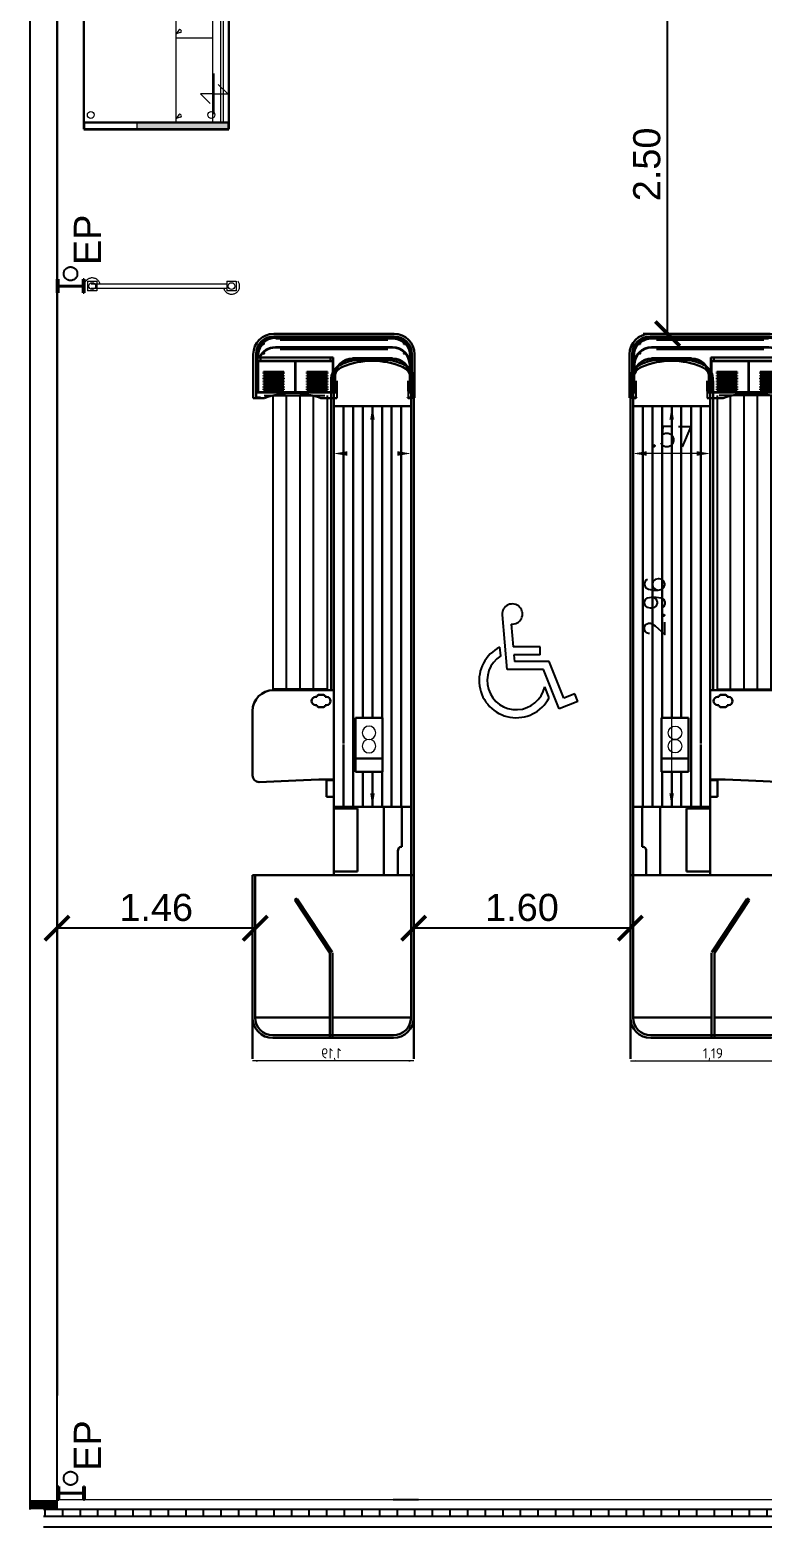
# Model space of a CAD drawing. Header units: millimetres. Extents: x 15590 to 15992, y 1055 to 1132.
# Drawn here: x 15648.1 to 15653.51, y 1070.31 to 1081.36 of the extents above; entities that cross this region are included whole.
import ezdxf
from ezdxf.enums import TextEntityAlignment as Align
from ezdxf.lldxf.tags import DXFTag

# ---------------------------------------------------------------- set-up
doc = ezdxf.new("R2010")
doc.units = ezdxf.units.MM
doc.header["$MEASUREMENT"] = 0
doc.linetypes.add('ACAD_ISO07W100', pattern=[3.5, 0.5, -3])
doc.linetypes.add('Tirets', pattern=[0.004586, 0.002822, -0.001764])
doc.layers.get('0').update_dxf_attribs({"lineweight": 9})
for name, color, linetype in [('AGR-CAISSE', 7, 'Continuous'), ('caisse', 7, 'Continuous'), ('CAISSES', 7, 'Continuous'), ('Cotation', 7, 'Continuous'), ('EP', 7, 'Continuous'), ('Gondoles.VETTI', 7, 'Continuous'), ('murs exterieurs.P', 7, 'Continuous'), ('structure', 7, 'Continuous'), ('VISIBLE', 2, 'Continuous')]:
    doc.layers.add(name, color=color, linetype=linetype)
doc.layers.add('DM cloison', color=7, linetype='Continuous', lineweight=9)
doc.styles.add('Cotation', font='Romans.shx')
doc.styles.add('GENERATED_STYLE_2', font='')
doc.styles.add('SEACAD_seiso_ttf', font='seiso.ttf')
doc.styles.get("Standard").update_dxf_attribs({"font": 'swiss.ttf', "height": 0.2})
doc.styles.add('txt', font='txt_____.ttf', dxfattribs={"height": 0.2})
doc.styles.get('GENERATED_STYLE_2').set_extended_font_data('Arial Occidental')
tags = doc.linetypes.add('CENTER2', pattern=[28.575, 19.05, -3.175, 3.175, -3.175]).pattern_tags.tags
tags[10:11] = [DXFTag(74, 4), DXFTag(75, 0), DXFTag(340, '0'), DXFTag(46, 0.0), DXFTag(50, 0.0), DXFTag(44, 0.0), DXFTag(45, 0.0)]
tags[8:9] = [DXFTag(74, 4), DXFTag(75, 0), DXFTag(340, '0'), DXFTag(46, 0.0), DXFTag(50, 0.0), DXFTag(44, 0.0), DXFTag(45, 0.0)]
tags[6:7] = [DXFTag(74, 4), DXFTag(75, 0), DXFTag(340, '0'), DXFTag(46, 0.0), DXFTag(50, 0.0), DXFTag(44, 0.0), DXFTag(45, 0.0)]
tags[4:5] = [DXFTag(74, 4), DXFTag(75, 0), DXFTag(340, '0'), DXFTag(46, 0.0), DXFTag(50, 0.0), DXFTag(44, 0.0), DXFTag(45, 0.0)]
doc.dimstyles.new('DECIMAL-100', dxfattribs={"dimtxt": 0.15, "dimasz": 0.1, "dimexe": 0.2, "dimexo": 0.2, "dimgap": 0.05, "dimtad": 1, "dimzin": 4, "dimdsep": 46, "dimtxsty": 'Cotation', "dimcen": -0.5, "dimclrd": 1, "dimclre": 1, "dimclrt": 1, "dimadec": 0, "dimazin": 0, "dimtfac": 0.75, "dimtix": 1, "dimtmove": 2, "dimatfit": 3, "dimfxl": 1, "dimtvp": 0.9, "dimtolj": 1, "dimarcsym": 0})
doc.dimstyles.get("Standard").update_dxf_attribs({"dimtxt": 0.2, "dimasz": 0.18, "dimexe": 0.18, "dimexo": 0.0625, "dimgap": 0.05, "dimtad": 1, "dimzin": 4, "dimdsep": 46, "dimtxsty": 'Standard', "dimblk": 'ARCHTICK', "dimcen": 0.09, "dimadec": 0, "dimazin": 0, "dimtfac": 1, "dimtofl": 0, "dimtmove": 0, "dimatfit": 3, "dimfxl": 1, "dimtolj": 1, "dimtzin": 0, "dimarcsym": 0})

# ---------------------------------------------------------------- blocks, each defined once
blk = doc.blocks.new('_ArchTick')
at = {"color": 0, "linetype": 'ByBlock', "const_width": 0.15}
blk.add_lwpolyline([(-0.5, -0.5), (0.5, 0.5)], dxfattribs=at)
blk = doc.blocks.new('*D80')
at = {"color": 0, "lineweight": -2, "transparency": 16777216}
for p, q in [((15652.999, 1081.619), (15652.628, 1081.619)), ((15652.808, 1079.118), (15652.808, 1081.619)), ((15653.06, 1079.118), (15652.628, 1079.118))]:
    blk.add_line(p, q, dxfattribs=at)
at = {"layer": 'DEFPOINTS', "color": 0, "transparency": 16777216}
for p in [(15652.808, 1081.619), (15653.062, 1081.619), (15653.122, 1079.118)]:
    blk.add_point(p, dxfattribs=at)
at = {"color": 0, "lineweight": -2, "transparency": 16777216, "xscale": 0.18, "yscale": 0.18, "zscale": 0.18}
for p, rotation in [((15652.808, 1081.619), 90), ((15652.808, 1079.118), 270)]:
    blk.add_blockref('_ArchTick', p, dxfattribs=dict(at, rotation=rotation))
at = {"color": 0, "transparency": 16777216, "insert": (15652.655, 1080.368), "char_height": 0.2, "attachment_point": 5, "rotation": 90}
blk.add_mtext('\\A1;2.50', dxfattribs=at)
blk = doc.blocks.new('*D75')
at = {"layer": 'CAISSES', "color": 1, "lineweight": -2, "transparency": 16777216}
for p, q in [((15695.905, 1125.885), (15695.905, 1128.643)), ((15696.034, 1128.743), (15696.105, 1128.743)), ((15696.034, 1125.785), (15696.105, 1125.785))]:
    blk.add_line(p, q, dxfattribs=at)
at = {"layer": 'CAISSES', "color": 1, "transparency": 16777216}
for points in [[(15695.888, 1128.643), (15695.921, 1128.643), (15695.905, 1128.743)], [(15695.888, 1125.885), (15695.921, 1125.885), (15695.905, 1125.785)]]:
    blk.add_solid(points, dxfattribs=at)
at = {"layer": 'DEFPOINTS', "color": 0, "transparency": 16777216}
for p in [(15695.834, 1128.743), (15695.905, 1128.743), (15695.834, 1125.785)]:
    blk.add_point(p, dxfattribs=at)
at = {"layer": 'CAISSES', "color": 1, "transparency": 16777216, "insert": (15695.78, 1127.264), "char_height": 0.15, "attachment_point": 5, "rotation": 90, "style": 'Cotation'}
blk.add_mtext('\\A1;2.96', dxfattribs=at)
blk = doc.blocks.new('*D76')
at = {"layer": 'CAISSES', "color": 1, "lineweight": -2, "transparency": 16777216}
for p, q in [((15695.62, 1128.543), (15695.62, 1128.194)), ((15696.19, 1128.543), (15696.19, 1128.194)), ((15696.09, 1128.394), (15695.72, 1128.394))]:
    blk.add_line(p, q, dxfattribs=at)
at = {"layer": 'CAISSES', "color": 1, "transparency": 16777216}
for points in [[(15695.72, 1128.411), (15695.72, 1128.377), (15695.62, 1128.394)], [(15696.09, 1128.411), (15696.09, 1128.377), (15696.19, 1128.394)]]:
    blk.add_solid(points, dxfattribs=at)
at = {"layer": 'DEFPOINTS', "color": 0, "transparency": 16777216}
for p in [(15695.62, 1128.743), (15696.19, 1128.743), (15695.62, 1128.394)]:
    blk.add_point(p, dxfattribs=at)
at = {"layer": 'CAISSES', "color": 1, "transparency": 16777216, "insert": (15695.905, 1128.519), "char_height": 0.15, "attachment_point": 5, "style": 'Cotation'}
blk.add_mtext('\\A1;.57', dxfattribs=at)
blk = doc.blocks.new('A$C20E746EF')
at = {"layer": 'CAISSES', "color": 3}
for p, q in [((0.047, 0.06), (0.047, 0.004)), ((0.573, 0.051), (0.573, 0))]:
    blk.add_line(p, q, dxfattribs=at)
at = {"layer": 'VISIBLE', "color": 3, "linetype": 'Continuous', "lineweight": 30}
for p, q in [((0.151, 0.475), (1.039, 0.475)), ((1.039, 0.455), (0.151, 0.455)), ((1.039, 0.454), (0.151, 0.454)), ((0.152, 0.454), (0.152, 0.452)), ((0.163, 0.446), (0.163, 0.445)), ((0.163, 0.446), (1.027, 0.446)), ((0.163, 0.445), (1.027, 0.445)), ((0.193, 0.445), (0.163, 0.445)), ((0.165, 0.445), (1.025, 0.445)), ((0.997, 0.445), (0.193, 0.445)), ((0.193, 0.445), (0.193, 0.445)), ((0.997, 0.445), (0.997, 0.445)), ((1.027, 0.445), (0.997, 0.445)), ((1.027, 0.446), (1.027, 0.445)), ((1.038, 0.452), (1.038, 0.454)), ((0.163, 0.376), (0.163, 0.377)), ((1.027, 0.377), (0.163, 0.377)), ((1.027, 0.376), (0.163, 0.376)), ((0.163, 0.376), (0.163, 0.376)), ((0.163, 0.374), (0.164, 0.374)), ((0.193, 0.374), (0.164, 0.374)), ((0.164, 0.374), (0.164, 0.373)), ((0.193, 0.373), (0.164, 0.373)), ((0.164, 0.373), (0.164, 0.373)), ((0.594, 0.441), (0.165, 0.441)), ((0.193, 0.435), (0.193, 0.441)), ((0.193, 0.376), (0.193, 0.374)), ((0.193, 0.366), (0.193, 0.374)), ((0.992, 0.43), (0.198, 0.43)), ((0.992, 0.361), (0.198, 0.361)), ((1.025, 0.441), (0.596, 0.441)), ((0.997, 0.441), (0.997, 0.435)), ((0.997, 0.374), (0.997, 0.376)), ((0.997, 0.374), (0.997, 0.366)), ((1.027, 0.374), (0.997, 0.374)), ((1.027, 0.373), (0.997, 0.373)), ((1.027, 0.376), (1.027, 0.377)), ((1.027, 0.374), (1.027, 0.374)), ((1.027, 0.374), (1.027, 0.373)), ((1.027, 0.373), (1.027, 0.373)), ((0, 0.002), (0, 0.324)), ((0.02, 0.324), (0.02, 0.04)), ((0.022, 0.324), (0.022, 0.042)), ((0.022, 0.324), (0.022, 0.042)), ((0.024, 0.324), (0.022, 0.324)), ((0.022, 0.289), (0.022, 0.289)), ((0.022, 0.289), (0.022, 0.289)), ((0.032, 0.284), (0.032, 0.314)), ((0.032, 0.256), (0.032, 0.312)), ((0.032, 0.284), (0.032, 0.246)), ((0.032, 0.284), (0.032, 0.284)), ((0.032, 0.214), (0.032, 0.245)), ((0.033, 0.214), (0.033, 0.245)), ((0.034, 0.245), (0.034, 0.214)), ((0.034, 0.245), (0.036, 0.245)), ((0.036, 0.312), (0.036, 0.279)), ((0.036, 0.284), (0.038, 0.284)), ((0.036, 0.245), (0.036, 0.245)), ((0.036, 0.245), (0.036, 0.214)), ((0.163, 0.293), (0.163, 0.295)), ((0.457, 0.295), (0.163, 0.295)), ((0.457, 0.293), (0.163, 0.293)), ((0.163, 0.293), (0.163, 0.293)), ((0.163, 0.292), (0.163, 0.292)), ((0.193, 0.292), (0.163, 0.292)), ((0.163, 0.292), (0.163, 0.29)), ((0.193, 0.29), (0.163, 0.29)), ((0.163, 0.29), (0.163, 0.29)), ((0.193, 0.293), (0.193, 0.292)), ((0.193, 0.283), (0.193, 0.292)), ((0.422, 0.278), (0.198, 0.278)), ((0.427, 0.292), (0.427, 0.293)), ((0.427, 0.292), (0.427, 0.283)), ((0.457, 0.292), (0.427, 0.292)), ((0.457, 0.29), (0.427, 0.29)), ((0.457, 0.293), (0.457, 0.295)), ((0.457, 0.292), (0.457, 0.29)), ((0.457, 0.29), (0.457, 0.29)), ((0.601, 0.299), (0.621, 0.299)), ((0.601, 0.299), (0.601, 0.299)), ((0.601, 0.299), (0.601, 0.282)), ((0.601, 0.282), (0.601, 0.28)), ((0.601, 0.219), (0.601, 0.28)), ((0.602, 0.234), (0.603, 0.234)), ((0.602, 0.228), (0.602, 0.234)), ((0.603, 0.228), (0.602, 0.228)), ((0.603, 0.228), (0.602, 0.228)), ((0.603, 0.277), (0.603, 0.054)), ((0.604, 0.276), (0.604, 0.054)), ((0.621, 0.274), (0.621, 0.3)), ((0.621, 0.3), (1.137, 0.3)), ((0.621, 0.273), (0.621, 0.274)), ((1.137, 0.274), (0.621, 0.274)), ((1.137, 0.273), (0.621, 0.273)), ((0.621, 0.273), (1.137, 0.273)), ((0.621, 0.272), (1.137, 0.272)), ((0.878, 0.234), (0.879, 0.234)), ((0.878, 0.228), (0.878, 0.234)), ((0.879, 0.228), (0.878, 0.228)), ((0.879, 0.228), (0.878, 0.228)), ((0.879, 0.272), (0.879, 0.054)), ((0.88, 0.272), (0.88, 0.054)), ((0.88, 0.234), (0.88, 0.228)), ((0.88, 0.234), (0.88, 0.234)), ((0.88, 0.228), (0.88, 0.228)), ((0.88, 0.228), (0.88, 0.228)), ((1.137, 0.3), (1.137, 0.274)), ((1.137, 0.299), (1.158, 0.299)), ((1.137, 0.273), (1.137, 0.274)), ((1.154, 0.299), (1.154, 0.312)), ((1.154, 0.276), (1.154, 0.054)), ((1.156, 0.277), (1.156, 0.054)), ((1.156, 0.234), (1.156, 0.228)), ((1.156, 0.234), (1.156, 0.234)), ((1.156, 0.228), (1.156, 0.228)), ((1.156, 0.228), (1.156, 0.228)), ((1.158, 0.314), (1.158, 0.284)), ((1.158, 0.312), (1.158, 0.256)), ((1.158, 0.299), (1.158, 0.299)), ((1.158, 0.299), (1.158, 0.282)), ((1.158, 0.067), (1.158, 0.284)), ((1.158, 0.284), (1.158, 0.284)), ((1.158, 0.28), (1.158, 0.282)), ((1.158, 0.219), (1.158, 0.28)), ((1.158, 0.245), (1.158, 0.214)), ((1.168, 0.324), (1.166, 0.324)), ((1.168, 0.042), (1.168, 0.324)), ((1.168, 0.042), (1.168, 0.324)), ((1.168, 0.289), (1.168, 0.289)), ((1.168, 0.289), (1.168, 0.289)), ((1.17, 0.04), (1.17, 0.324)), ((1.19, 0.324), (1.19, 0)), ((0.032, 0.214), (0.032, 0.162)), ((0.033, 0.214), (0.032, 0.214)), ((0.032, 0.132), (0.032, 0.162)), ((0.032, 0.132), (0.032, 0.046)), ((0.033, 0.132), (0.032, 0.132)), ((0.033, 0.214), (0.042, 0.214)), ((0.033, 0.162), (0.033, 0.162)), ((0.033, 0.162), (0.033, 0.132)), ((0.033, 0.162), (0.035, 0.162)), ((0.033, 0.132), (0.042, 0.132)), ((0.035, 0.162), (0.035, 0.162)), ((0.035, 0.162), (0.035, 0.132)), ((0.047, 0.127), (0.047, 0.051)), ((0.573, 0.051), (0.573, 0.127)), ((0.578, 0.132), (0.587, 0.132)), ((0.585, 0.162), (0.585, 0.162)), ((0.587, 0.162), (0.585, 0.162)), ((0.585, 0.132), (0.585, 0.162)), ((0.587, 0.162), (0.587, 0.162)), ((0.587, 0.132), (0.587, 0.162)), ((0.588, 0.132), (0.587, 0.132)), ((0.588, 0.162), (0.588, 0.132)), ((0.588, 0.046), (0.588, 0.132)), ((0.601, 0.219), (0.601, 0.219)), ((0.601, 0.046), (0.601, 0.219)), ((0.602, 0.193), (0.603, 0.193)), ((0.602, 0.187), (0.602, 0.193)), ((0.602, 0.192), (0.603, 0.192)), ((0.603, 0.187), (0.602, 0.187)), ((0.602, 0.129), (0.603, 0.129)), ((0.602, 0.123), (0.602, 0.129)), ((0.602, 0.128), (0.603, 0.128)), ((0.603, 0.123), (0.602, 0.123)), ((0.603, 0.187), (0.603, 0.192)), ((0.603, 0.19), (0.603, 0.19)), ((0.603, 0.19), (0.603, 0.19)), ((0.603, 0.187), (0.603, 0.19)), ((0.603, 0.123), (0.603, 0.128)), ((0.603, 0.127), (0.603, 0.127)), ((0.603, 0.127), (0.603, 0.127)), ((0.603, 0.123), (0.603, 0.127)), ((0.643, 0.19), (0.643, 0.193)), ((0.643, 0.193), (0.794, 0.193)), ((0.643, 0.191), (0.794, 0.191)), ((0.794, 0.19), (0.643, 0.19)), ((0.643, 0.178), (0.643, 0.181)), ((0.643, 0.181), (0.794, 0.181)), ((0.643, 0.18), (0.794, 0.18)), ((0.794, 0.178), (0.643, 0.178)), ((0.643, 0.167), (0.643, 0.169)), ((0.643, 0.169), (0.794, 0.169)), ((0.643, 0.168), (0.794, 0.168)), ((0.794, 0.167), (0.643, 0.167)), ((0.643, 0.155), (0.643, 0.158)), ((0.643, 0.158), (0.794, 0.158)), ((0.643, 0.157), (0.794, 0.157)), ((0.794, 0.155), (0.643, 0.155)), ((0.643, 0.143), (0.643, 0.146)), ((0.643, 0.146), (0.794, 0.146)), ((0.643, 0.145), (0.794, 0.145)), ((0.794, 0.143), (0.643, 0.143)), ((0.643, 0.132), (0.643, 0.135)), ((0.643, 0.135), (0.794, 0.135)), ((0.643, 0.133), (0.794, 0.133)), ((0.794, 0.132), (0.643, 0.132)), ((0.643, 0.12), (0.643, 0.123)), ((0.643, 0.123), (0.794, 0.123)), ((0.643, 0.122), (0.794, 0.122)), ((0.794, 0.12), (0.643, 0.12)), ((0.643, 0.109), (0.643, 0.112)), ((0.643, 0.112), (0.794, 0.112)), ((0.794, 0.193), (0.794, 0.19)), ((0.794, 0.181), (0.794, 0.178)), ((0.794, 0.169), (0.794, 0.167)), ((0.794, 0.158), (0.794, 0.155)), ((0.794, 0.146), (0.794, 0.143)), ((0.794, 0.135), (0.794, 0.132)), ((0.794, 0.123), (0.794, 0.12)), ((0.794, 0.112), (0.794, 0.109)), ((0.878, 0.187), (0.878, 0.193)), ((0.878, 0.193), (0.879, 0.193)), ((0.878, 0.192), (0.879, 0.192)), ((0.879, 0.187), (0.878, 0.187)), ((0.878, 0.123), (0.878, 0.129)), ((0.878, 0.129), (0.879, 0.129)), ((0.878, 0.128), (0.879, 0.128)), ((0.879, 0.123), (0.878, 0.123)), ((0.88, 0.193), (0.88, 0.193)), ((0.88, 0.193), (0.88, 0.187)), ((0.88, 0.192), (0.88, 0.192)), ((0.88, 0.187), (0.88, 0.187)), ((0.88, 0.129), (0.88, 0.129)), ((0.88, 0.129), (0.88, 0.123)), ((0.88, 0.128), (0.88, 0.128)), ((0.88, 0.123), (0.88, 0.123)), ((0.964, 0.193), (0.964, 0.19)), ((1.116, 0.193), (0.964, 0.193)), ((1.116, 0.191), (0.964, 0.191)), ((0.964, 0.19), (1.116, 0.19)), ((0.964, 0.181), (0.964, 0.178)), ((1.116, 0.181), (0.964, 0.181)), ((1.116, 0.18), (0.964, 0.18)), ((0.964, 0.178), (1.116, 0.178)), ((0.964, 0.169), (0.964, 0.167)), ((1.116, 0.169), (0.964, 0.169)), ((1.116, 0.168), (0.964, 0.168)), ((0.964, 0.167), (1.116, 0.167)), ((0.964, 0.158), (0.964, 0.155)), ((1.116, 0.158), (0.964, 0.158)), ((1.116, 0.157), (0.964, 0.157)), ((0.964, 0.155), (1.116, 0.155)), ((0.964, 0.146), (0.964, 0.143)), ((1.116, 0.146), (0.964, 0.146)), ((1.116, 0.145), (0.964, 0.145)), ((0.964, 0.143), (1.116, 0.143)), ((0.964, 0.135), (0.964, 0.132)), ((1.116, 0.135), (0.964, 0.135)), ((1.116, 0.133), (0.964, 0.133)), ((0.964, 0.132), (1.116, 0.132)), ((0.964, 0.123), (0.964, 0.12)), ((1.116, 0.123), (0.964, 0.123)), ((1.116, 0.122), (0.964, 0.122)), ((0.964, 0.12), (1.116, 0.12)), ((0.964, 0.112), (0.964, 0.109)), ((1.116, 0.112), (0.964, 0.112)), ((1.116, 0.19), (1.116, 0.193)), ((1.116, 0.178), (1.116, 0.181)), ((1.116, 0.167), (1.116, 0.169)), ((1.116, 0.155), (1.116, 0.158)), ((1.116, 0.143), (1.116, 0.146)), ((1.116, 0.132), (1.116, 0.135)), ((1.116, 0.12), (1.116, 0.123)), ((1.116, 0.109), (1.116, 0.112)), ((1.156, 0.193), (1.156, 0.193)), ((1.156, 0.193), (1.156, 0.187)), ((1.156, 0.187), (1.156, 0.192)), ((1.156, 0.192), (1.156, 0.192)), ((1.156, 0.19), (1.156, 0.19)), ((1.156, 0.19), (1.156, 0.19)), ((1.156, 0.187), (1.156, 0.19)), ((1.156, 0.187), (1.156, 0.187)), ((1.156, 0.129), (1.156, 0.129)), ((1.156, 0.129), (1.156, 0.123)), ((1.156, 0.123), (1.156, 0.128)), ((1.156, 0.128), (1.156, 0.128)), ((1.156, 0.127), (1.156, 0.127)), ((1.156, 0.127), (1.156, 0.127)), ((1.156, 0.123), (1.156, 0.127)), ((1.156, 0.123), (1.156, 0.123)), ((1.158, 0.219), (1.158, 0.219)), ((1.158, 0.046), (1.158, 0.219)), ((1.158, 0.048), (1.158, 0.214)), ((1.158, 0.214), (1.158, 0.214)), ((0, 0.002), (0.02, 0.002)), ((0.02, 0.004), (0.02, 0.04)), ((0.02, 0.003), (0.02, 0.002)), ((0.022, 0.042), (0.022, 0.04)), ((0.022, 0.042), (0.047, 0.042)), ((0.022, 0.004), (0.022, 0.04)), ((0.022, 0.004), (0.022, 0.04)), ((0.052, 0.004), (0.022, 0.004)), ((0.022, 0.002), (0.022, 0)), ((0.052, 0.002), (0.022, 0.002)), ((0.022, 0.002), (0.022, 0.002)), ((0.047, 0), (0.022, 0)), ((0.032, 0.046), (0.033, 0.046)), ((0.032, 0.042), (0.032, 0.046)), ((0.042, 0.046), (0.033, 0.046)), ((0.033, 0.046), (0.033, 0.043)), ((0.033, 0.042), (0.033, 0.043)), ((0.033, 0.043), (0.035, 0.043)), ((0.033, 0.042), (0.033, 0.043)), ((0.035, 0.046), (0.035, 0.043)), ((0.035, 0.043), (0.035, 0.043)), ((0.035, 0.043), (0.035, 0.043)), ((0.035, 0.042), (0.035, 0.043)), ((0.035, 0.043), (0.047, 0.043)), ((0.047, 0.004), (0.047, 0.002)), ((0.052, 0.004), (0.047, 0.004)), ((0.047, 0.003), (0.052, 0.003)), ((0.047, 0.003), (0.052, 0.003)), ((0.052, 0.004), (0.052, 0.002)), ((0.052, 0.003), (0.052, 0.004)), ((0.052, 0.004), (0.052, 0.002)), ((0.052, 0.002), (0.052, 0.003)), ((0.052, 0.002), (0.052, 0.002)), ((0.573, 0.043), (0.585, 0.043)), ((0.573, 0.042), (0.601, 0.042)), ((0.692, 0), (0.573, 0)), ((0.587, 0.046), (0.578, 0.046)), ((0.585, 0.043), (0.585, 0.046)), ((0.585, 0.043), (0.585, 0.043)), ((0.587, 0.043), (0.585, 0.043)), ((0.585, 0.043), (0.585, 0.043)), ((0.585, 0.042), (0.585, 0.043)), ((0.585, 0.043), (0.587, 0.043)), ((0.587, 0.046), (0.588, 0.046)), ((0.587, 0.043), (0.587, 0.046)), ((0.587, 0.043), (0.587, 0.042)), ((0.588, 0.046), (0.588, 0.042)), ((0.588, 0.045), (0.601, 0.045)), ((0.588, 0.043), (0.601, 0.043)), ((0.601, 0.046), (0.601, 0.043)), ((0.601, 0.043), (0.601, 0.043)), ((0.603, 0.043), (0.601, 0.043)), ((0.601, 0.042), (0.601, 0.043)), ((1.158, 0.043), (0.601, 0.043)), ((0.603, 0.042), (0.601, 0.042)), ((0.602, 0.066), (0.603, 0.066)), ((0.602, 0.06), (0.602, 0.066)), ((0.602, 0.064), (0.603, 0.064)), ((0.603, 0.06), (0.602, 0.06)), ((0.603, 0.06), (0.603, 0.064)), ((0.603, 0.063), (0.603, 0.063)), ((0.603, 0.063), (0.603, 0.063)), ((0.603, 0.06), (0.603, 0.063)), ((0.604, 0.054), (0.603, 0.054)), ((0.603, 0.043), (0.603, 0.043)), ((0.603, 0.042), (0.603, 0.043)), ((0.603, 0.042), (1.156, 0.042)), ((0.643, 0.11), (0.794, 0.11)), ((0.794, 0.109), (0.643, 0.109)), ((0.643, 0.097), (0.643, 0.1)), ((0.643, 0.1), (0.794, 0.1)), ((0.643, 0.099), (0.794, 0.099)), ((0.794, 0.097), (0.643, 0.097)), ((0.643, 0.086), (0.643, 0.088)), ((0.643, 0.088), (0.794, 0.088)), ((0.643, 0.087), (0.794, 0.087)), ((0.794, 0.086), (0.643, 0.086)), ((0.643, 0.074), (0.643, 0.077)), ((0.643, 0.077), (0.794, 0.077)), ((0.643, 0.076), (0.794, 0.076)), ((0.794, 0.074), (0.643, 0.074)), ((0.643, 0.065), (0.794, 0.065)), ((0.643, 0.062), (0.643, 0.065)), ((0.643, 0.064), (0.794, 0.064)), ((0.794, 0.062), (0.643, 0.062)), ((0.794, 0.1), (0.794, 0.097)), ((0.794, 0.088), (0.794, 0.086)), ((0.794, 0.077), (0.794, 0.074)), ((0.794, 0.065), (0.794, 0.062)), ((0.878, 0.06), (0.878, 0.066)), ((0.878, 0.066), (0.879, 0.066)), ((0.878, 0.064), (0.879, 0.064)), ((0.879, 0.06), (0.878, 0.06)), ((0.88, 0.066), (0.88, 0.066)), ((0.88, 0.066), (0.88, 0.06)), ((0.88, 0.064), (0.88, 0.064)), ((0.88, 0.06), (0.88, 0.06)), ((1.116, 0.11), (0.964, 0.11)), ((0.964, 0.109), (1.116, 0.109)), ((0.964, 0.1), (0.964, 0.097)), ((1.116, 0.1), (0.964, 0.1)), ((1.116, 0.099), (0.964, 0.099)), ((0.964, 0.097), (1.116, 0.097)), ((0.964, 0.088), (0.964, 0.086)), ((1.116, 0.088), (0.964, 0.088)), ((1.116, 0.087), (0.964, 0.087)), ((0.964, 0.086), (1.116, 0.086)), ((0.964, 0.077), (0.964, 0.074)), ((1.116, 0.077), (0.964, 0.077)), ((1.116, 0.076), (0.964, 0.076)), ((0.964, 0.074), (1.116, 0.074)), ((1.116, 0.065), (0.964, 0.065)), ((0.964, 0.065), (0.964, 0.062)), ((1.116, 0.064), (0.964, 0.064)), ((0.964, 0.062), (1.116, 0.062)), ((1.19, 0), (1.109, 0)), ((1.116, 0.097), (1.116, 0.1)), ((1.116, 0.086), (1.116, 0.088)), ((1.116, 0.074), (1.116, 0.077)), ((1.116, 0.062), (1.116, 0.065)), ((1.137, 0.002), (1.137, 0.004)), ((1.168, 0.004), (1.137, 0.004)), ((1.142, 0.004), (1.137, 0.004)), ((1.138, 0.002), (1.137, 0.002)), ((1.168, 0.002), (1.137, 0.002)), ((1.138, 0.004), (1.138, 0.003)), ((1.138, 0.003), (1.142, 0.003)), ((1.138, 0.002), (1.138, 0.003)), ((1.138, 0.003), (1.142, 0.003)), ((1.142, 0.004), (1.142, 0.002)), ((1.168, 0.002), (1.142, 0.002)), ((1.156, 0.066), (1.156, 0.066)), ((1.156, 0.066), (1.156, 0.06)), ((1.156, 0.06), (1.156, 0.064)), ((1.156, 0.064), (1.156, 0.064)), ((1.156, 0.063), (1.156, 0.063)), ((1.156, 0.063), (1.156, 0.063)), ((1.156, 0.06), (1.156, 0.063)), ((1.156, 0.06), (1.156, 0.06)), ((1.156, 0.043), (1.156, 0.043)), ((1.156, 0.043), (1.158, 0.043)), ((1.156, 0.042), (1.156, 0.043)), ((1.156, 0.042), (1.158, 0.042)), ((1.158, 0.062), (1.158, 0.067)), ((1.158, 0.067), (1.158, 0.067)), ((1.158, 0.062), (1.158, 0.062)), ((1.158, 0.057), (1.158, 0.062)), ((1.158, 0.057), (1.158, 0.042)), ((1.158, 0.048), (1.158, 0.048)), ((1.158, 0.048), (1.158, 0.042)), ((1.158, 0.046), (1.158, 0.043)), ((1.158, 0.045), (1.158, 0.045)), ((1.158, 0.043), (1.158, 0.043)), ((1.158, 0.042), (1.158, 0.043)), ((1.158, 0.042), (1.168, 0.042)), ((1.168, 0.04), (1.168, 0.042)), ((1.168, 0.04), (1.168, 0.004)), ((1.168, 0.04), (1.168, 0.004)), ((1.168, 0.002), (1.168, 0)), ((1.168, 0.002), (1.168, 0.002)), ((1.168, 0), (1.168, 0)), ((1.17, 0.04), (1.17, 0.004)), ((1.17, 0), (1.17, 0.003)), ((1.17, 0), (1.168, 0))]:
    blk.add_line(p, q, dxfattribs=at)
for centre, radius in [((0.076, 0.331), 0.00403), ((0.076, 0.401), 0.00303), ((0.076, 0.331), 0.00303), ((0.222, 0.438), 0.00303), ((0.595, 0.438), 0.00328), ((0.595, 0.438), 0.00303), ((0.968, 0.438), 0.00303), ((1.114, 0.331), 0.00403), ((1.114, 0.401), 0.00303), ((1.114, 0.331), 0.00303), ((0.076, 0.249), 0.00403), ((0.076, 0.249), 0.00303), ((0.544, 0.249), 0.00403), ((0.544, 0.249), 0.00303)]:
    blk.add_circle(centre, radius, dxfattribs=at)
for centre, radius, start, end in [((0.151, 0.324), 0.151, 90, 180), ((0.151, 0.324), 0.131, 90, 180), ((0.151, 0.324), 0.13, 90, 180), ((0.152, 0.324), 0.128, 90, 180), ((0.165, 0.312), 0.133, 90, 180), ((0.163, 0.314), 0.131, 90, 180), ((1.025, 0.312), 0.133, 0, 90), ((1.027, 0.314), 0.131, 0, 90), ((1.038, 0.324), 0.128, 0, 90), ((1.039, 0.324), 0.151, 0, 90), ((1.039, 0.324), 0.131, 0, 90), ((1.039, 0.324), 0.13, 0, 90), ((0.163, 0.245), 0.131, 90, 180), ((0.163, 0.245), 0.13, 90, 180), ((0.164, 0.245), 0.128, 90, 180), ((0.163, 0.314), 0.13, 126.7592, 143.2408), ((0.165, 0.242), 0.133, 126.9791, 143.0209), ((0.165, 0.312), 0.129, 90, 134.9464), ((0.222, 0.438), 0.00328, 112.6199, 0), ((0.968, 0.438), 0.00328, 112.6199, 0), ((1.027, 0.245), 0.131, 24.4719, 90), ((1.027, 0.245), 0.13, 24.7767, 90), ((1.027, 0.245), 0.128, 25.0914, 90), ((1.027, 0.314), 0.13, 36.7592, 53.2408), ((1.025, 0.242), 0.133, 36.9791, 53.0209), ((1.025, 0.312), 0.129, 0, 44.9464), ((0.163, 0.162), 0.131, 90, 180), ((0.163, 0.162), 0.13, 90, 180), ((0.163, 0.162), 0.128, 90, 180), ((0.165, 0.16), 0.133, 126.9791, 143.0209), ((0.457, 0.162), 0.131, 0, 90), ((0.457, 0.162), 0.13, 0, 90), ((0.457, 0.162), 0.128, 0, 90), ((0.455, 0.16), 0.133, 36.9791, 53.0209), ((1.027, 0.245), 0.131, 0, 4.9864), ((0.9, -0.563), 0.6, 69.6965, 110.3035)]:
    blk.add_arc(centre, radius, start, end, dxfattribs=at)
for points in [[(0.621, 0.273), (0.601, 0.273), (0.601, 0.282)], [(0.621, 0.272), (0.601, 0.272), (0.601, 0.28)], [(1.158, 0.282), (1.158, 0.273), (1.137, 0.273)], [(1.158, 0.28), (1.158, 0.272), (1.137, 0.272)]]:
    blk.add_rational_spline(points, [1, 0.707106781187, 1], degree=2, dxfattribs=at)
blk = doc.blocks.new('cai panneau handicape')
at = {"color": 0}
for p, q in [((-0.454, 0.154), (-0.317, 0.208)), ((-0.454, 0.154), (-0.432, 0.099)), ((-0.432, 0.099), (-0.35, 0.131)), ((-0.35, 0.131), (-0.242, -0.14)), ((-0.317, 0.208), (-0.202, -0.081)), ((-0.242, 0.128), (-0.21, 0.047)), ((-0.202, -0.081), (0.068, -0.081)), ((0.068, -0.081), (0.103, -0.485)), ((-0.242, -0.14), (0.014, -0.14)), ((-0.176, -0.19), (0.018, -0.19)), ((-0.176, -0.19), (-0.176, -0.249)), ((0.018, -0.19), (0.014, -0.14)), ((0.115, -0.182), (0.121, -0.246)), ((-0.176, -0.249), (0.023, -0.249)), ((0.038, -0.417), (0.023, -0.249))]:
    blk.add_line(p, q, dxfattribs=at)
for centre, major_axis, start_param, end_param in [((0, 0), (-0.194, 0.194), 2.813248, 6.581904), ((0, 0), (-0.152, 0.152), 2.922199, 6.849409), ((0.029, -0.491), (-0.0527, 0.0527), -0.90722, 4.01418)]:
    blk.add_ellipse(centre, major_axis=major_axis, ratio=1, start_param=start_param, end_param=end_param, dxfattribs=at)
blk = doc.blocks.new('Handi')
at = {"rotation": 180}
blk.add_blockref('cai panneau handicape', (0, 0), dxfattribs=at)
blk = doc.blocks.new('*D154')
at = {"color": 0, "lineweight": -2, "transparency": 16777216}
for p, q in [((15650.933, 1074.891), (15650.933, 1074.55)), ((15652.533, 1074.891), (15652.533, 1074.55)), ((15652.533, 1074.73), (15650.933, 1074.73))]:
    blk.add_line(p, q, dxfattribs=at)
at = {"layer": 'DEFPOINTS', "color": 0, "transparency": 16777216}
for p in [(15650.933, 1074.954), (15652.533, 1074.954), (15650.933, 1074.73)]:
    blk.add_point(p, dxfattribs=at)
at = {"color": 0, "lineweight": -2, "transparency": 16777216, "xscale": 0.18, "yscale": 0.18, "zscale": 0.18, "rotation": 180}
blk.add_blockref('_ArchTick', (15650.933, 1074.73), dxfattribs=at)
at = {"color": 0, "lineweight": -2, "transparency": 16777216, "xscale": 0.18, "yscale": 0.18, "zscale": 0.18}
blk.add_blockref('_ArchTick', (15652.533, 1074.73), dxfattribs=at)
at = {"color": 0, "transparency": 16777216, "insert": (15651.733, 1074.882), "char_height": 0.2, "attachment_point": 5}
blk.add_mtext('\\A1;1.60', dxfattribs=at)
blk = doc.blocks.new('*D159')
at = {"color": 0, "lineweight": -2, "transparency": 16777216}
for p, q in [((15648.301, 1074.891), (15648.301, 1074.55)), ((15649.764, 1074.891), (15649.764, 1074.55)), ((15649.764, 1074.73), (15648.301, 1074.73))]:
    blk.add_line(p, q, dxfattribs=at)
at = {"layer": 'DEFPOINTS', "color": 0, "transparency": 16777216}
for p in [(15648.301, 1074.954), (15649.764, 1074.954), (15648.301, 1074.73)]:
    blk.add_point(p, dxfattribs=at)
at = {"color": 0, "lineweight": -2, "transparency": 16777216, "xscale": 0.18, "yscale": 0.18, "zscale": 0.18, "rotation": 180}
blk.add_blockref('_ArchTick', (15648.301, 1074.73), dxfattribs=at)
at = {"color": 0, "lineweight": -2, "transparency": 16777216, "xscale": 0.18, "yscale": 0.18, "zscale": 0.18}
blk.add_blockref('_ArchTick', (15649.764, 1074.73), dxfattribs=at)
at = {"color": 0, "transparency": 16777216, "insert": (15649.033, 1074.882), "char_height": 0.2, "attachment_point": 5}
blk.add_mtext('\\A1;1.46', dxfattribs=at)
blk = doc.blocks.new('VANTIS 375')
at = {"color": 4}
for p, q in [((-1.875, -1.07), (-1.875, 0)), ((-1.875, 0), (1.875, 0)), ((1.875, -1.07), (1.875, 0)), ((1.875, 0), (1.875, -1.07)), ((-1.875, -0.68), (1.875, -0.68)), ((-1.837, -0.711), (-1.846, -0.68)), ((-1.819, -0.701), (-1.846, -0.68)), ((-1.25, -0.68), (-1.25, -0.95)), ((-1.212, -0.711), (-1.221, -0.68)), ((-1.194, -0.701), (-1.221, -0.68)), ((-0.625, -0.68), (-0.625, -0.95)), ((-0.587, -0.711), (-0.596, -0.68)), ((-0.569, -0.701), (-0.596, -0.68)), ((0, -0.68), (0, -0.95)), ((0.038, -0.711), (0.029, -0.68)), ((0.056, -0.701), (0.029, -0.68)), ((0.195, -0.715), (0.195, -0.865)), ((0.395, -0.734), (0.282, -0.734)), ((0.282, -0.734), (0.282, -0.79)), ((0.507, -0.734), (0.395, -0.734)), ((0.395, -0.79), (0.395, -0.734)), ((0.507, -0.79), (0.507, -0.734)), ((0.625, -0.68), (0.625, -0.95)), ((0.663, -0.711), (0.654, -0.68)), ((0.681, -0.701), (0.654, -0.68)), ((1.25, -0.68), (1.25, -0.95)), ((1.288, -0.712), (1.279, -0.68)), ((1.306, -0.701), (1.279, -0.68)), ((-1.665, -0.861), (-1.736, -0.931)), ((-1.665, -0.96), (-1.665, -0.861)), ((0.12, -0.79), (0.27, -0.79)), ((0.282, -0.79), (0.282, -0.846)), ((0.282, -0.79), (0.395, -0.79)), ((0.282, -0.846), (0.395, -0.846)), ((0.395, -0.79), (0.507, -0.79)), ((0.395, -0.846), (0.395, -0.79)), ((0.507, -0.846), (0.395, -0.846)), ((0.507, -0.79), (0.507, -0.846)), ((0.925, -0.861), (0.854, -0.932)), ((0.925, -0.861), (0.925, -0.811)), ((0.925, -0.811), (0.975, -0.811)), ((0.925, -0.96), (0.925, -0.861)), ((-1.875, -0.95), (1.875, -0.95)), ((-1.815, -0.96), (-1.515, -0.96)), ((-1.665, -0.96), (-1.665, -1.061)), ((-1.665, -1.061), (-1.594, -0.99)), ((0.775, -0.96), (1.075, -0.96)), ((0.925, -0.96), (0.925, -1.061)), ((0.925, -1.061), (0.996, -0.99)), ((-1.875, -1.01), (1.875, -1.01)), ((-1.875, -1.03), (1.875, -1.03)), ((-1.875, -1.07), (1.875, -1.07))]:
    blk.add_line(p, q, dxfattribs=at)
at = {"color": 4, "lineweight": 30}
for p, q in [((-1.875, 0), (1.875, 0)), ((-1.875, -1.07), (-1.875, 0)), ((-1.875, 0), (-1.875, -1.07)), ((1.875, 0), (1.875, -1.07)), ((1.875, -1.07), (-1.875, -1.07))]:
    blk.add_line(p, q, dxfattribs=at)
at = {"color": 4}
for centre, radius in [((-1.82, -0.05), 0.025), ((0.02, -0.05), 0.025), ((1.82, -0.05), 0.025), ((0.195, -0.79), 0.075), ((-1.82, -0.94), 0.025), ((0.02, -0.94), 0.025), ((1.82, -0.94), 0.025)]:
    blk.add_circle(centre, radius, dxfattribs=at)
for centre in [(-1.826, -0.709), (-1.201, -0.709), (-0.576, -0.709), (0.049, -0.709), (0.674, -0.709), (1.299, -0.709)]:
    blk.add_arc(centre, 0.0108, 191.7205, 48.0082, dxfattribs=at)
at = {"color": 4, "lineweight": 5, "style": 'txt'}
blk.add_text('Vantis F-375', height=0.1, rotation=359.9954, dxfattribs=at).set_placement((0.004, -0.206), align=Align.MIDDLE)
blk = doc.blocks.new('JOUE VANTIS')
blk.add_hatch(color=4).paths.add_polyline_path([(-0.05, -0.68), (0, -0.68), (0, 0), (-0.05, 0)])
at = {"color": 4, "lineweight": 35}
for p, q in [((0, 0.39), (-0.05, 0.39)), ((-0.05, 0.39), (-0.05, -0.68)), ((-0.05, -0.68), (0, -0.68))]:
    blk.add_line(p, q, dxfattribs=at)
at = {"color": 4}
for p, q in [((0, -0.68), (0, 0.39)), ((0, 0), (-0.05, 0))]:
    blk.add_line(p, q, dxfattribs=at)
blk = doc.blocks.new('CAISSE 520')
for centre in [(-0.29, 2.25), (-0.29, 2.152)]:
    blk.add_circle(centre, 0.05)
at = {"layer": 'AGR-CAISSE', "color": 7, "linetype": 'Continuous', "lineweight": 30}
for p, q in [((-0.62, 1.199), (-0.62, -0.156)), ((-0.62, 1.199), (0.57, 1.199)), ((0.57, 0.15), (0.57, 1.199)), ((0.57, -0.156), (0.57, 1.199)), ((-0.018, 0.631), (0.24, 1.022)), ((0, 0.625), (0.256, 1.014)), ((-0.02, 0.625), (-0.02, 0)), ((0, 0), (0, 0.625)), ((-0.47, -0.002), (0.42, -0.002))]:
    blk.add_line(p, q, dxfattribs=at)
at = {"layer": 'AGR-CAISSE', "color": 4, "linetype": 'Continuous', "lineweight": 30, "true_color": 0x00ffff}
for p, q in [((-0.6, 0.15), (-0.02, 0.15)), ((0, 0.148), (0.55, 0.148))]:
    blk.add_line(p, q, dxfattribs=at)
at = {"layer": 'AGR-CAISSE', "color": 7, "linetype": 'Continuous', "lineweight": 30}
for centre, radius, start, end in [((0.246, 1.015), 0.00999, 354.6465, 128.8132), ((-0.47, 0.148), 0.15, 180, 270), ((0.42, 0.148), 0.15, 270, 0)]:
    blk.add_arc(centre, radius, start, end, dxfattribs=at)
at = {"layer": 'CAISSES', "color": 7, "linetype": 'Continuous', "lineweight": 30}
for p, q in [((-0.62, 1.111), (-0.62, 4.865)), ((-0.6, 4.865), (-0.6, 1.111)), ((-0.03, 4.849), (-0.03, 1.703)), ((-0.01, 2.565), (-0.01, 4.848)), ((0.415, 2.565), (-0.03, 2.565)), ((0.024, 2.515), (0.033, 2.515)), ((0.024, 2.455), (0.033, 2.455)), ((0.049, 2.531), (0.079, 2.531)), ((0.049, 2.439), (0.079, 2.439)), ((0.095, 2.515), (0.104, 2.515)), ((0.095, 2.455), (0.104, 2.455)), ((0.57, 1.936), (0.57, 2.41)), ((0.08, 1.906), (-0.03, 1.906)), ((-0.03, 1.901), (0.024, 1.901)), ((0.024, 1.901), (0.024, 1.778)), ((0.08, 1.906), (0.251, 1.898)), ((0.251, 1.898), (0.52, 1.886)), ((0.024, 1.778), (-0.03, 1.778)), ((-0.6, 1.703), (-0.031, 1.703)), ((-0.533, 1.703), (-0.533, 1.409)), ((-0.4, 1.199), (-0.4, 1.703)), ((-0.03, 1.691), (-0.03, 1.712)), ((-0.533, 1.409), (-0.525, 1.408)), ((-0.525, 1.408), (-0.518, 1.405)), ((-0.518, 1.405), (-0.511, 1.4)), ((-0.511, 1.4), (-0.507, 1.394)), ((-0.507, 1.394), (-0.504, 1.386)), ((-0.504, 1.386), (-0.503, 1.379)), ((-0.503, 1.379), (-0.503, 1.199)), ((-0.03, 1.226), (-0.03, 1.199)), ((-0.615, 1.199), (-0.025, 1.199)), ((-0.6, 1.199), (-0.6, 0.15)), ((0.55, 0.15), (0.55, 1.199)), ((-0.47, 0.018), (0.42, 0.018))]:
    blk.add_line(p, q, dxfattribs=at)
at = {"layer": 'CAISSES', "color": 4, "linetype": 'Continuous', "lineweight": 30, "true_color": 0x00ffff}
blk.add_line((-0.03, 4.661), (-0.6, 4.661), dxfattribs=at)
at = {"layer": 'CAISSES', "color": 5, "linetype": 'Continuous', "lineweight": 30, "true_color": 0x0000ff}
for p, q in [((-0.528, 1.703), (-0.528, 4.661)), ((-0.457, 4.661), (-0.457, 1.703)), ((-0.386, 2.524), (-0.386, 4.661)), ((-0.315, 4.661), (-0.315, 2.524)), ((-0.244, 2.36), (-0.244, 4.661)), ((-0.172, 4.661), (-0.172, 1.703)), ((-0.101, 2.172), (-0.101, 4.661)), ((-0.386, 2.36), (-0.386, 2.524)), ((-0.315, 2.524), (-0.315, 2.36)), ((-0.101, 1.703), (-0.101, 2.163)), ((-0.386, 1.703), (-0.386, 1.961)), ((-0.315, 1.961), (-0.315, 1.703)), ((-0.244, 1.703), (-0.244, 1.961))]:
    blk.add_line(p, q, dxfattribs=at)
at = {"layer": 'CAISSES', "color": 3}
for p, q in [((0.02, 4.741), (0.02, 2.573)), ((0.483, 4.741), (0.035, 4.741)), ((0.12, 2.573), (0.12, 4.741)), ((0.219, 2.573), (0.219, 4.741)), ((0.318, 2.573), (0.318, 4.741)), ((0.418, 2.573), (0.418, 4.741)), ((0.02, 2.573), (0.418, 2.573))]:
    blk.add_line(p, q, dxfattribs=at)
at = {"layer": 'CAISSES', "color": 1, "linetype": 'CENTER2', "lineweight": 30, "true_color": 0xff0000}
for p, q in [((-0.39, 2.36), (-0.39, 1.961)), ((-0.19, 2.36), (-0.39, 2.36)), ((-0.19, 1.961), (-0.19, 2.36)), ((-0.19, 2.061), (-0.39, 2.061)), ((-0.39, 1.961), (-0.19, 1.961))]:
    blk.add_line(p, q, dxfattribs=at)
at = {"layer": 'CAISSES', "color": 17, "linetype": 'Continuous', "lineweight": 30, "true_color": 0x993333}
for p, q in [((-0.031, 1.691), (-0.205, 1.691)), ((-0.205, 1.691), (-0.205, 1.226)), ((-0.03, 1.691), (-0.03, 1.226)), ((-0.205, 1.226), (-0.031, 1.226))]:
    blk.add_line(p, q, dxfattribs=at)
at = {"layer": 'CAISSES', "color": 7, "linetype": 'Continuous', "lineweight": 15}
blk.add_line((-0.62, -0.172), (0.57, -0.172), dxfattribs=at)
at = {"layer": 'CAISSES', "color": 7, "linetype": 'Continuous', "lineweight": 30}
for centre, radius, start, end in [((-0.315, 4.421), 0.595, 67.3903, 112.6097), ((-0.315, 4.421), 0.575, 67.3903, 112.6097), ((-0.498, 4.857), 0.122, 111.8485, 175.9566), ((-0.498, 4.857), 0.102, 111.8485, 175.9566), ((-0.132, 4.857), 0.102, 355.5781, 68.1515), ((-0.132, 4.857), 0.122, 355.9566, 68.1515), ((0.415, 2.41), 0.155, 0, 90), ((0.024, 2.485), 0.03, 90, 270), ((0.049, 2.515), 0.016, 90, 180), ((0.049, 2.455), 0.016, 180, 270), ((0.079, 2.515), 0.016, 0, 90), ((0.079, 2.455), 0.016, 270, 0), ((0.104, 2.485), 0.03, 270, 90), ((0.52, 1.936), 0.05, 270, 0), ((-0.47, 0.148), 0.13, 180, 270), ((0.42, 0.148), 0.13, 270, 0)]:
    blk.add_arc(centre, radius, start, end, dxfattribs=at)
at = {"layer": 'CAISSES', "color": 7, "linetype": 'Continuous', "lineweight": 15}
for points in [[(-0.582, -0.178), (-0.62, -0.172), (-0.582, -0.166)], [(0.532, -0.178), (0.532, -0.166), (0.57, -0.172)]]:
    blk.add_solid(points, dxfattribs=at)
at = {"layer": 'CAISSES', "color": 3}
blk.add_blockref('A$C20E746EF', (-0.626, 4.721), dxfattribs=at)
at = {"layer": 'CAISSES', "color": 7, "linetype": 'Continuous', "lineweight": 15, "style": 'SEACAD_seiso_ttf'}
blk.add_text('1,19', height=0.075, dxfattribs=at).set_placement((-0.085, -0.078), align=Align.TOP_LEFT)
at = {"layer": 'CAISSES'}
dim = blk.add_linear_dim(base=(-0.6, 4.312), p1=(-0.03, 4.661), p2=(-0.6, 4.661), dimstyle='DECIMAL-100', dxfattribs=at)
dim.commit()
dim.dimension.update_dxf_attribs({"geometry": '*D76', "text_midpoint": (-0.315, 4.437), "insert": (-15696.22, -1124.082)})
dim = blk.add_linear_dim(base=(-0.315, 4.661), p1=(-0.386, 1.703), p2=(-0.386, 4.661), angle=90, dimstyle='DECIMAL-100', dxfattribs=at)
dim.commit()
dim.dimension.update_dxf_attribs({"geometry": '*D75', "text_midpoint": (-0.44, 3.182), "insert": (-15696.22, -1124.082)})

msp = doc.modelspace()

# ---------------------------------------------------------------- hatches: boundary and pattern name
at = {"layer": 'murs exterieurs.P', "linetype": 'Continuous', "ltscale": 1000}
for points in [[(15648.101, 1070.44), (15648.201, 1070.44), (15648.201, 1070.51), (15648.101, 1070.51)], [(15648.301, 1070.51), (15648.201, 1070.51), (15648.201, 1070.44), (15648.301, 1070.44)]]:
    msp.add_hatch(color=256, dxfattribs=at).paths.add_polyline_path(points, flags=0)
h = msp.add_hatch(dxfattribs=at)
h.set_pattern_fill('ISOLANT_POLYSTYRENE_0005', color=256, scale=0.1, angle=90, style=0, pattern_type=2)
h.set_pattern_definition([(90, (15639.76314, 1074.65998), (-0.13, 8e-18), []), (180, (15639.76314, 1074.65998), (-8e-18, -0.13), [])])
h.paths.add_polyline_path([(15648.201, 1070.39), (15659.051, 1070.39), (15659.051, 1070.44), (15648.201, 1070.44)], flags=0)

# ---------------------------------------------------------------- linework, layer by layer
at = {"linetype": 'Continuous'}
for p, q in [((15648.526, 1079.505), (15648.596, 1079.505)), ((15648.526, 1079.505), (15648.526, 1079.435)), ((15648.554, 1079.486), (15649.554, 1079.486)), ((15648.596, 1079.505), (15648.596, 1079.435)), ((15649.554, 1079.505), (15649.624, 1079.505)), ((15649.554, 1079.505), (15649.554, 1079.435)), ((15649.624, 1079.505), (15649.624, 1079.435)), ((15648.596, 1079.435), (15648.526, 1079.435)), ((15648.554, 1079.454), (15649.554, 1079.454)), ((15649.624, 1079.435), (15649.554, 1079.435))]:
    msp.add_line(p, q, dxfattribs=at)
msp.add_line((15659.841, 1070.51), (15648.301, 1070.51))
for centre in [(15648.561, 1079.47), (15649.589, 1079.47)]:
    msp.add_circle(centre, 0.025, dxfattribs=at)
at = {"linetype": 'ACAD_ISO07W100', "ltscale": 0.3}
for centre, start, end in [((15648.561, 1079.47), 15.466, 344.534), ((15649.589, 1079.47), 254.534, 164.534), ((15649.589, 1079.47), 195.466, 254.534)]:
    msp.add_arc(centre, 0.06, start, end, dxfattribs=at)
at = {"layer": 'Cotation', "linetype": 'Continuous', "ltscale": 1000}
msp.add_line((15650.97, 1070.51), (15650.783, 1070.51), dxfattribs=at)
at = {"layer": 'EP', "linetype": 'Tirets', "ltscale": 1000}
for centre in [(15648.401, 1079.561), (15648.401, 1070.669)]:
    msp.add_circle(centre, 0.05, dxfattribs=at)
at = {"layer": 'Gondoles.VETTI', "linetype": 'Continuous', "ltscale": 1000}
for p, q in [((15648.301, 1105.86), (15648.301, 1071.28)), ((15648.301, 1071.28), (15648.301, 1105.86))]:
    msp.add_line(p, q, dxfattribs=at)
at = {"layer": 'murs exterieurs.P', "linetype": 'Continuous', "ltscale": 1000}
for p, q in [((15648.101, 1070.51), (15648.101, 1070.44)), ((15648.301, 1070.44), (15648.301, 1070.51)), ((15648.201, 1070.39), (15659.051, 1070.39))]:
    msp.add_line(p, q, dxfattribs=at)
at = {"layer": 'murs exterieurs.P', "color": 31, "linetype": 'Continuous', "lineweight": 25, "ltscale": 1000}
msp.add_line((15659.051, 1070.44), (15648.201, 1070.44), dxfattribs=at)
at = {"layer": 'murs exterieurs.P', "linetype": 'Continuous', "ltscale": 1000, "flags": 128}
for points in [[(15648.101, 1115.159), (15648.101, 1070.51)], [(15648.301, 1070.51), (15648.301, 1115.159)], [(15648.201, 1070.31), (15659.051, 1070.31)]]:
    msp.add_lwpolyline(points, dxfattribs=at)
at = {"layer": 'structure', "color": 160, "linetype": 'Continuous', "lineweight": 35, "ltscale": 1000}
for p, q in [((15648.301, 1079.52), (15648.31, 1079.52)), ((15648.301, 1079.42), (15648.301, 1079.52)), ((15648.31, 1079.52), (15648.31, 1079.478)), ((15648.31, 1079.461), (15648.31, 1079.42)), ((15648.315, 1079.472), (15648.487, 1079.472)), ((15648.487, 1079.467), (15648.315, 1079.467)), ((15648.493, 1079.478), (15648.493, 1079.52)), ((15648.493, 1079.52), (15648.501, 1079.52)), ((15648.493, 1079.42), (15648.493, 1079.461)), ((15648.501, 1079.52), (15648.501, 1079.42)), ((15648.31, 1079.42), (15648.301, 1079.42)), ((15648.501, 1079.42), (15648.493, 1079.42)), ((15648.305, 1070.61), (15648.314, 1070.61)), ((15648.305, 1070.51), (15648.305, 1070.61)), ((15648.314, 1070.51), (15648.305, 1070.51)), ((15648.314, 1070.61), (15648.314, 1070.568)), ((15648.314, 1070.551), (15648.314, 1070.51)), ((15648.319, 1070.562), (15648.491, 1070.562)), ((15648.491, 1070.557), (15648.319, 1070.557)), ((15648.497, 1070.568), (15648.497, 1070.61)), ((15648.497, 1070.61), (15648.505, 1070.61)), ((15648.497, 1070.51), (15648.497, 1070.551)), ((15648.505, 1070.51), (15648.497, 1070.51)), ((15648.505, 1070.61), (15648.505, 1070.51))]:
    msp.add_line(p, q, dxfattribs=at)
for centre, start, end in [((15648.315, 1079.478), 180, 270), ((15648.315, 1079.461), 90, 180), ((15648.487, 1079.478), 270, 0), ((15648.487, 1079.461), 0, 90), ((15648.319, 1070.568), 180, 270), ((15648.319, 1070.551), 90, 180), ((15648.491, 1070.568), 270, 0), ((15648.491, 1070.551), 0, 90)]:
    msp.add_arc(centre, 0.0056, start, end, dxfattribs=at)

# ---------------------------------------------------------------- block references
at = {"rotation": 90}
for name, p in [('VANTIS 375', (15648.5, 1082.553)), ('JOUE VANTIS', (15648.89, 1080.678))]:
    msp.add_blockref(name, p, dxfattribs=at)
at = {"layer": 'caisse'}
msp.add_blockref('Handi', (15651.691, 1076.558), dxfattribs=at)
at = {"layer": 'DM cloison', "xscale": -1}
msp.add_blockref('CAISSE 520', (15650.314, 1073.922), dxfattribs=at)
at = {"layer": 'DM cloison'}
msp.add_blockref('CAISSE 520', (15653.153, 1073.922), dxfattribs=at)

# ---------------------------------------------------------------- texts
at = {"layer": 'EP', "linetype": 'Continuous', "char_height": 0.2, "attachment_point": 5, "rotation": 90, "style": 'GENERATED_STYLE_2'}
for insert in [(15648.525, 1079.811), (15648.525, 1070.911)]:
    msp.add_mtext('{EP}', dxfattribs=dict(at, insert=insert))

# ---------------------------------------------------------------- dimensions: what is measured, and where the dimension line sits
dim = msp.add_linear_dim(base=(15652.808, 1081.619), p1=(15653.122, 1079.118), p2=(15653.062, 1081.619), angle=90, dimstyle='Standard')
dim.commit()
dim.dimension.update_dxf_attribs({"geometry": '*D80', "text_midpoint": (15652.655, 1080.368)})
for base, p1, p2, picture, middle in [((15648.301, 1074.73), (15649.764, 1074.954), (15648.301, 1074.954), '*D159', (15649.033, 1074.882)), ((15650.933, 1074.73), (15652.533, 1074.954), (15650.933, 1074.954), '*D154', (15651.733, 1074.882))]:
    dim = msp.add_linear_dim(base=base, p1=p1, p2=p2, dimstyle='Standard')
    dim.commit()
    dim.dimension.update_dxf_attribs({"geometry": picture, "text_midpoint": middle})

doc.saveas('drawing.dxf')
